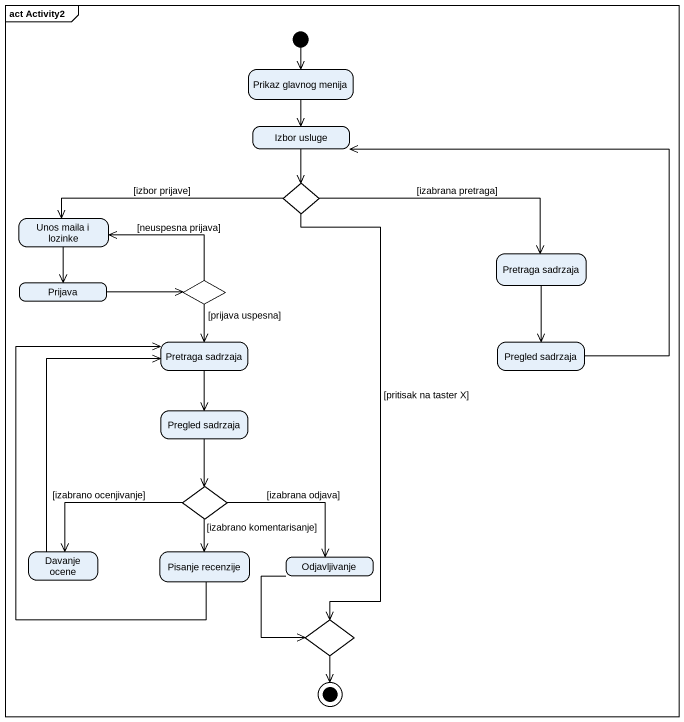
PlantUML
@startuml
mainframe act Activity2
hide empty description
state "Prikaz glavnog menija" as Prikaz_glavnog_menija
state "Izbor usluge" as Izbor_usluge
state choice1 <<choice>>
state "Unos maila i lozinke" as Unos_maila_i_lozinke
state "Pretraga sadrzaja" as Pretraga_sadrzaja
state Prijava
state choice2 <<choice>>
state "Pretraga sadrzaja" as Pretraga_sadrzaja_2
state "Pregled sadrzaja" as Pregled_sadrzaja
state "Pregled sadrzaja" as Pregled_sadrzaja_2
state choice3 <<choice>>
state "Davanje ocene" as Davanje_ocene
state "Pisanje recenzije" as Pisanje_recenzije
state Odjavljivanje
state choice4 <<choice>>
[*] --> Prikaz_glavnog_menija
Prikaz_glavnog_menija --> Izbor_usluge
Izbor_usluge --> choice1
choice1 -left-> Unos_maila_i_lozinke : [izbor prijave]
choice1 -right-> Pretraga_sadrzaja : [izabrana pretraga]
choice1 --> choice4 : [pritisak na taster X]
Unos_maila_i_lozinke --> Prijava
Pretraga_sadrzaja --> Pregled_sadrzaja
Prijava -right-> choice2
choice2 -left-> Unos_maila_i_lozinke : [neuspesna prijava]
choice2 --> Pretraga_sadrzaja_2 : [prijava uspesna]
Pretraga_sadrzaja_2 --> Pregled_sadrzaja_2
Pregled_sadrzaja -up-> Izbor_usluge
Pregled_sadrzaja_2 --> choice3
choice3 -left-> Davanje_ocene : [izabrano ocenjivanje]
choice3 --> Pisanje_recenzije : [izabrano komentarisanje]
choice3 -right-> Odjavljivanje : [izabrana odjava]
Davanje_ocene -up-> Pretraga_sadrzaja_2
Pisanje_recenzije -up-> Pretraga_sadrzaja_2
Odjavljivanje --> choice4
choice4 --> [*]
@enduml
